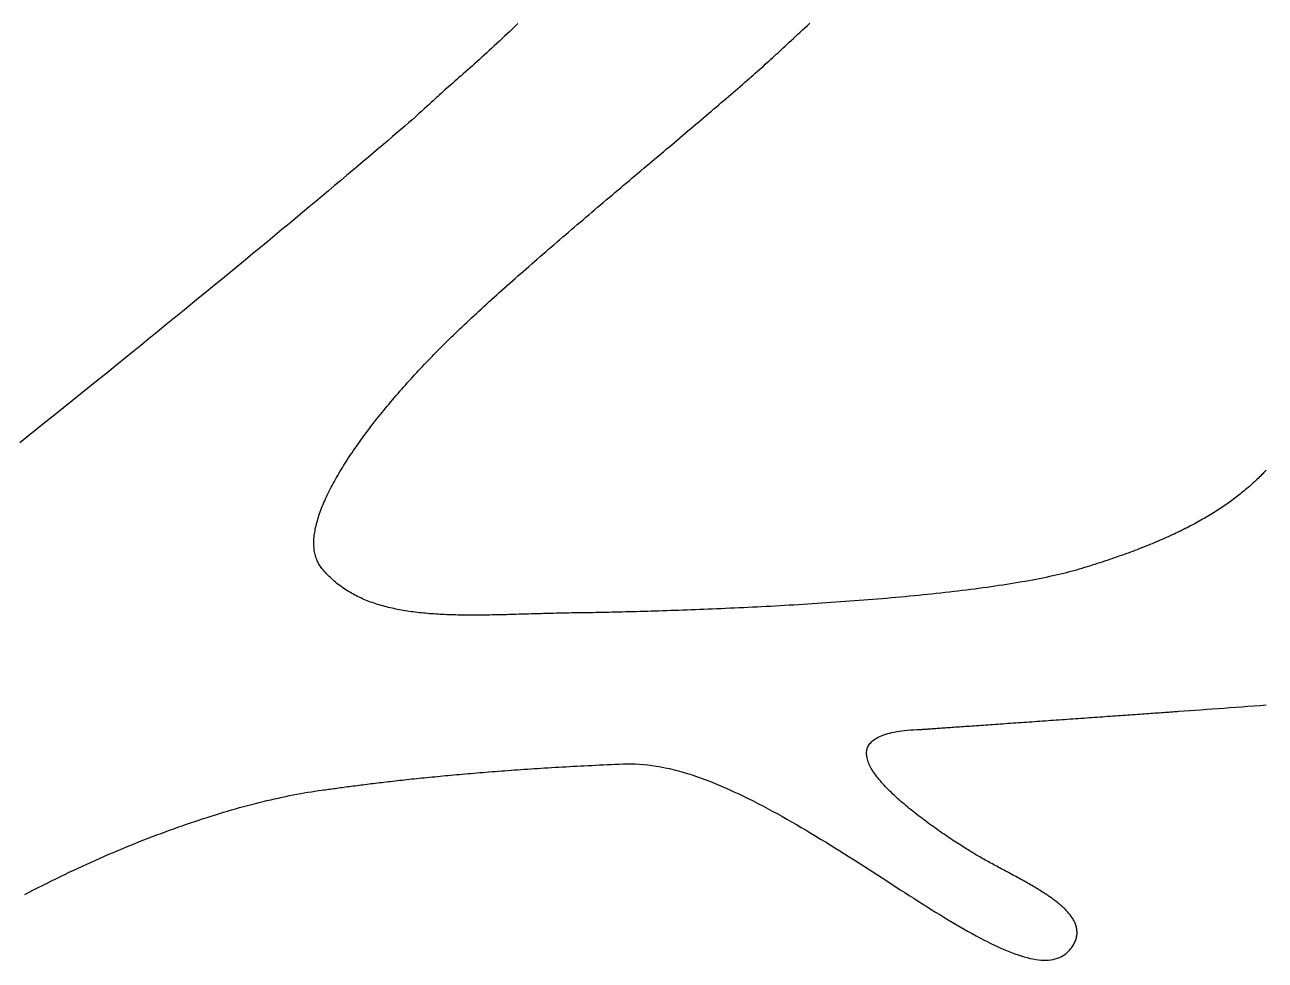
# Model space of a CAD drawing. Extents: x -220 to 640, y 0 to 300.
# Drawn here: x -108.61 to -64.38, y 174.54 to 207.89 of the extents above; entities that cross this region are included whole.
import ezdxf

# ---------------------------------------------------------------- set-up
doc = ezdxf.new("R2010")
doc.units = 0
doc.layers.get('0').update_dxf_attribs({"linetype": 'CONTINUOUS'})

msp = doc.modelspace()

# ---------------------------------------------------------------- linework, layer by layer
for points in [[(-91.036, 207.935, 0), (-91.131, 207.842, 0), (-91.225, 207.75, 0), (-91.319, 207.66, 0), (-91.413, 207.571, 0), (-91.506, 207.482, 0), (-91.598, 207.395, 0), (-91.69, 207.309, 0), (-91.781, 207.224, 0), (-91.872, 207.14, 0), (-91.962, 207.057, 0), (-92.052, 206.975, 0), (-92.14, 206.894, 0), (-92.228, 206.815, 0), (-92.315, 206.736, 0), (-92.401, 206.658, 0), (-92.487, 206.582, 0), (-92.571, 206.507, 0), (-92.654, 206.433, 0), (-92.736, 206.36, 0), (-92.818, 206.288, 0), (-92.898, 206.217, 0), (-92.977, 206.147, 0), (-93.055, 206.078, 0), (-93.131, 206.011, 0), (-93.206, 205.944, 0), (-93.28, 205.879, 0), (-93.353, 205.815, 0), (-93.424, 205.752, 0), (-93.494, 205.69, 0), (-93.563, 205.629, 0), (-93.629, 205.569, 0), (-93.695, 205.511, 0), (-93.759, 205.453, 0), (-93.821, 205.397, 0), (-93.882, 205.342, 0), (-93.94, 205.288, 0), (-93.998, 205.235, 0), (-94.053, 205.184, 0)], [(-81.632, 207.01, 0), (-81.565, 207.072, 0), (-81.496, 207.136, 0), (-81.425, 207.202, 0), (-81.353, 207.269, 0), (-81.278, 207.338, 0), (-81.202, 207.409, 0), (-81.124, 207.481, 0), (-81.044, 207.555, 0), (-80.962, 207.631, 0), (-80.879, 207.708, 0), (-80.794, 207.787, 0), (-80.707, 207.867, 0), (-80.618, 207.948, 0)], [(-93.26, 196.895, 0), (-93.18, 196.972, 0), (-93.098, 197.049, 0), (-93.016, 197.127, 0), (-92.933, 197.205, 0), (-92.849, 197.284, 0), (-92.765, 197.363, 0), (-92.679, 197.443, 0), (-92.593, 197.523, 0), (-92.506, 197.603, 0), (-92.418, 197.684, 0), (-92.33, 197.765, 0), (-92.241, 197.847, 0), (-92.151, 197.929, 0), (-92.061, 198.011, 0), (-91.97, 198.094, 0), (-91.878, 198.177, 0), (-91.786, 198.26, 0), (-91.693, 198.343, 0), (-91.599, 198.427, 0), (-91.505, 198.512, 0), (-91.41, 198.596, 0), (-91.315, 198.681, 0), (-91.22, 198.766, 0), (-91.124, 198.851, 0), (-91.027, 198.937, 0), (-90.93, 199.022, 0), (-90.832, 199.108, 0), (-90.734, 199.194, 0), (-90.636, 199.281, 0), (-90.537, 199.367, 0), (-90.438, 199.454, 0), (-90.338, 199.541, 0), (-90.238, 199.628, 0), (-90.138, 199.715, 0), (-90.037, 199.802, 0), (-89.936, 199.89, 0), (-89.835, 199.977, 0), (-89.733, 200.065, 0), (-89.632, 200.153, 0), (-89.53, 200.241, 0), (-89.427, 200.328, 0), (-89.325, 200.416, 0), (-89.222, 200.504, 0), (-89.12, 200.592, 0), (-89.017, 200.681, 0), (-88.914, 200.769, 0), (-88.811, 200.857, 0), (-88.707, 200.945, 0), (-88.604, 201.033, 0), (-88.501, 201.121, 0), (-88.397, 201.209, 0), (-88.293, 201.297, 0), (-88.19, 201.385, 0), (-88.087, 201.473, 0), (-87.983, 201.561, 0), (-87.879, 201.649, 0), (-87.776, 201.736, 0), (-87.672, 201.824, 0), (-87.569, 201.911, 0), (-87.466, 201.998, 0), (-87.363, 202.086, 0), (-87.26, 202.173, 0), (-87.157, 202.259, 0), (-87.054, 202.346, 0), (-86.952, 202.433, 0), (-86.85, 202.519, 0), (-86.747, 202.605, 0), (-86.645, 202.691, 0), (-86.544, 202.777, 0), (-86.442, 202.862, 0), (-86.341, 202.947, 0), (-86.241, 203.032, 0), (-86.14, 203.117, 0), (-86.04, 203.201, 0), (-85.94, 203.285, 0), (-85.841, 203.369, 0), (-85.742, 203.453, 0), (-85.643, 203.536, 0), (-85.544, 203.619, 0), (-85.447, 203.701, 0), (-85.349, 203.784, 0), (-85.252, 203.865, 0), (-85.156, 203.947, 0), (-85.06, 204.028, 0), (-84.964, 204.109, 0), (-84.869, 204.189, 0), (-84.775, 204.269, 0), (-84.681, 204.348, 0), (-84.588, 204.427, 0), (-84.495, 204.506, 0), (-84.403, 204.584, 0), (-84.311, 204.662, 0), (-84.221, 204.739, 0), (-84.13, 204.816, 0), (-84.041, 204.892, 0), (-83.952, 204.968, 0), (-83.864, 205.043, 0), (-83.777, 205.118, 0), (-83.69, 205.192, 0), (-83.604, 205.266, 0), (-83.519, 205.339, 0), (-83.435, 205.411, 0), (-83.351, 205.483, 0), (-83.269, 205.555, 0), (-83.187, 205.625, 0), (-83.106, 205.696, 0), (-83.025, 205.765, 0), (-82.946, 205.834, 0), (-82.868, 205.902, 0), (-82.791, 205.97, 0), (-82.714, 206.037, 0), (-82.639, 206.103, 0), (-82.564, 206.169, 0), (-82.49, 206.234, 0), (-82.418, 206.298, 0), (-82.346, 206.361, 0), (-82.276, 206.424, 0), (-82.207, 206.486, 0), (-82.138, 206.547, 0), (-82.071, 206.608, 0), (-82.005, 206.668, 0), (-81.94, 206.727, 0), (-81.876, 206.785, 0), (-81.813, 206.842, 0), (-81.751, 206.899, 0), (-81.691, 206.955, 0), (-81.632, 207.01, 0)], [(-94.053, 205.184, 0), (-94.121, 205.121, 0), (-94.196, 205.051, 0), (-94.279, 204.976, 0), (-94.37, 204.894, 0), (-94.468, 204.807, 0), (-94.573, 204.713, 0), (-94.686, 204.614, 0), (-94.805, 204.51, 0), (-94.931, 204.399, 0), (-95.064, 204.284, 0), (-95.204, 204.163, 0), (-95.35, 204.037, 0), (-95.503, 203.906, 0), (-95.661, 203.77, 0), (-95.826, 203.629, 0), (-95.997, 203.483, 0), (-96.173, 203.333, 0), (-96.356, 203.178, 0), (-96.544, 203.018, 0), (-96.737, 202.855, 0), (-96.936, 202.687, 0), (-97.14, 202.515, 0), (-97.349, 202.339, 0), (-97.564, 202.159, 0), (-97.783, 201.975, 0), (-98.007, 201.788, 0), (-98.235, 201.597, 0), (-98.468, 201.402, 0), (-98.705, 201.204, 0), (-98.947, 201.003, 0), (-99.192, 200.799, 0), (-99.442, 200.592, 0), (-99.695, 200.382, 0), (-99.953, 200.169, 0), (-100.214, 199.953, 0), (-100.478, 199.734, 0), (-100.746, 199.513, 0), (-101.017, 199.29, 0), (-101.291, 199.065, 0), (-101.568, 198.837, 0), (-101.848, 198.607, 0), (-102.131, 198.375, 0), (-102.416, 198.141, 0), (-102.704, 197.906, 0), (-102.994, 197.669, 0), (-103.287, 197.43, 0), (-103.581, 197.19, 0), (-103.878, 196.948, 0), (-104.177, 196.706, 0), (-104.477, 196.462, 0), (-104.779, 196.217, 0), (-105.082, 195.971, 0), (-105.387, 195.725, 0), (-105.693, 195.478, 0), (-106, 195.23, 0), (-106.308, 194.982, 0), (-106.617, 194.733, 0), (-106.927, 194.484, 0), (-107.238, 194.235, 0), (-107.549, 193.986, 0), (-107.86, 193.737, 0), (-108.172, 193.488, 0), (-108.483, 193.239, 0), (-108.795, 192.991, 0)], [(-98.017, 188.51, 0), (-98.046, 188.547, 0), (-98.073, 188.585, 0), (-98.099, 188.624, 0), (-98.123, 188.663, 0), (-98.146, 188.704, 0), (-98.167, 188.745, 0), (-98.187, 188.787, 0), (-98.205, 188.83, 0), (-98.221, 188.874, 0), (-98.236, 188.919, 0), (-98.25, 188.964, 0), (-98.262, 189.011, 0), (-98.272, 189.058, 0), (-98.281, 189.106, 0), (-98.289, 189.155, 0), (-98.296, 189.204, 0), (-98.3, 189.254, 0), (-98.304, 189.305, 0), (-98.306, 189.357, 0), (-98.307, 189.41, 0), (-98.306, 189.463, 0), (-98.304, 189.517, 0), (-98.301, 189.571, 0), (-98.296, 189.626, 0), (-98.29, 189.682, 0), (-98.283, 189.739, 0), (-98.275, 189.796, 0), (-98.265, 189.854, 0), (-98.254, 189.912, 0), (-98.242, 189.971, 0), (-98.228, 190.031, 0), (-98.214, 190.091, 0), (-98.198, 190.152, 0), (-98.181, 190.213, 0), (-98.163, 190.275, 0), (-98.144, 190.338, 0), (-98.123, 190.401, 0), (-98.102, 190.465, 0), (-98.079, 190.529, 0), (-98.055, 190.593, 0), (-98.03, 190.658, 0), (-98.004, 190.724, 0), (-97.977, 190.79, 0), (-97.949, 190.856, 0), (-97.92, 190.923, 0), (-97.89, 190.991, 0), (-97.858, 191.058, 0), (-97.826, 191.127, 0), (-97.793, 191.195, 0), (-97.759, 191.264, 0), (-97.724, 191.334, 0), (-97.688, 191.403, 0), (-97.651, 191.473, 0), (-97.613, 191.544, 0), (-97.574, 191.615, 0), (-97.535, 191.686, 0), (-97.494, 191.757, 0), (-97.453, 191.829, 0), (-97.41, 191.901, 0), (-97.367, 191.974, 0), (-97.323, 192.046, 0), (-97.278, 192.119, 0), (-97.233, 192.192, 0), (-97.187, 192.265, 0), (-97.14, 192.339, 0), (-97.092, 192.413, 0), (-97.043, 192.487, 0), (-96.994, 192.561, 0), (-96.944, 192.636, 0), (-96.893, 192.71, 0), (-96.841, 192.785, 0), (-96.789, 192.86, 0), (-96.737, 192.935, 0), (-96.683, 193.01, 0), (-96.629, 193.085, 0), (-96.574, 193.161, 0), (-96.519, 193.236, 0), (-96.463, 193.312, 0), (-96.406, 193.387, 0), (-96.349, 193.463, 0), (-96.292, 193.539, 0), (-96.233, 193.615, 0), (-96.175, 193.691, 0), (-96.115, 193.767, 0), (-96.055, 193.842, 0), (-95.995, 193.918, 0), (-95.934, 193.994, 0), (-95.873, 194.07, 0), (-95.812, 194.146, 0), (-95.749, 194.222, 0), (-95.687, 194.297, 0), (-95.624, 194.373, 0), (-95.561, 194.449, 0), (-95.497, 194.524, 0), (-95.433, 194.6, 0), (-95.368, 194.675, 0), (-95.303, 194.75, 0), (-95.238, 194.825, 0), (-95.172, 194.9, 0), (-95.107, 194.975, 0), (-95.04, 195.049, 0), (-94.974, 195.124, 0), (-94.907, 195.198, 0), (-94.841, 195.272, 0), (-94.773, 195.346, 0), (-94.706, 195.419, 0), (-94.638, 195.493, 0), (-94.57, 195.566, 0), (-94.502, 195.639, 0), (-94.434, 195.711, 0), (-94.366, 195.784, 0), (-94.297, 195.856, 0), (-94.229, 195.927, 0), (-94.16, 195.999, 0), (-94.091, 196.07, 0), (-94.022, 196.141, 0), (-93.953, 196.211, 0), (-93.884, 196.281, 0), (-93.814, 196.351, 0), (-93.745, 196.421, 0), (-93.676, 196.49, 0), (-93.606, 196.558, 0), (-93.537, 196.626, 0), (-93.468, 196.694, 0), (-93.399, 196.762, 0), (-93.329, 196.829, 0), (-93.26, 196.895, 0)], [(-64.347, 192.014, 0), (-64.387, 191.971, 0), (-64.427, 191.929, 0), (-64.468, 191.887, 0), (-64.509, 191.845, 0), (-64.55, 191.803, 0), (-64.592, 191.762, 0), (-64.634, 191.72, 0), (-64.677, 191.679, 0), (-64.72, 191.638, 0), (-64.763, 191.598, 0), (-64.807, 191.557, 0), (-64.851, 191.517, 0), (-64.895, 191.477, 0), (-64.941, 191.437, 0), (-64.986, 191.397, 0), (-65.031, 191.358, 0), (-65.078, 191.319, 0), (-65.124, 191.28, 0), (-65.171, 191.241, 0), (-65.219, 191.202, 0), (-65.266, 191.164, 0), (-65.315, 191.126, 0), (-65.363, 191.088, 0), (-65.412, 191.05, 0), (-65.462, 191.012, 0), (-65.512, 190.975, 0), (-65.563, 190.938, 0), (-65.613, 190.9, 0), (-65.665, 190.863, 0), (-65.717, 190.827, 0), (-65.769, 190.79, 0), (-65.822, 190.754, 0), (-65.875, 190.718, 0), (-65.928, 190.682, 0), (-65.982, 190.646, 0), (-66.037, 190.61, 0), (-66.092, 190.574, 0), (-66.147, 190.539, 0), (-66.204, 190.504, 0), (-66.26, 190.469, 0), (-66.317, 190.434, 0), (-66.374, 190.399, 0), (-66.432, 190.365, 0), (-66.491, 190.33, 0), (-66.55, 190.296, 0), (-66.609, 190.262, 0), (-66.669, 190.228, 0), (-66.729, 190.194, 0), (-66.79, 190.16, 0), (-66.852, 190.127, 0), (-66.914, 190.093, 0), (-66.976, 190.06, 0), (-67.039, 190.027, 0), (-67.103, 189.994, 0), (-67.167, 189.961, 0), (-67.231, 189.929, 0), (-67.296, 189.896, 0), (-67.362, 189.864, 0), (-67.428, 189.831, 0), (-67.495, 189.799, 0), (-67.562, 189.767, 0), (-67.63, 189.735, 0), (-67.698, 189.703, 0), (-67.767, 189.672, 0), (-67.837, 189.64, 0), (-67.907, 189.609, 0), (-67.977, 189.577, 0), (-68.048, 189.546, 0), (-68.12, 189.515, 0), (-68.192, 189.484, 0), (-68.265, 189.453, 0), (-68.339, 189.422, 0), (-68.413, 189.392, 0), (-68.487, 189.361, 0), (-68.562, 189.33, 0), (-68.638, 189.3, 0), (-68.715, 189.27, 0), (-68.791, 189.24, 0), (-68.869, 189.209, 0), (-68.947, 189.179, 0), (-69.026, 189.15, 0), (-69.105, 189.12, 0), (-69.185, 189.09, 0), (-69.266, 189.06, 0), (-69.347, 189.031, 0), (-69.429, 189.001, 0), (-69.511, 188.972, 0), (-69.594, 188.942, 0), (-69.678, 188.913, 0), (-69.762, 188.884, 0), (-69.847, 188.855, 0), (-69.933, 188.826, 0), (-70.019, 188.797, 0), (-70.106, 188.768, 0), (-70.193, 188.739, 0), (-70.281, 188.71, 0), (-70.37, 188.681, 0), (-70.46, 188.653, 0), (-70.55, 188.624, 0), (-70.64, 188.596, 0), (-70.732, 188.567, 0), (-70.824, 188.539, 0), (-70.917, 188.51, 0)], [(-88.936, 186.925, 0), (-89.027, 186.923, 0), (-89.119, 186.922, 0), (-89.211, 186.92, 0), (-89.302, 186.919, 0), (-89.393, 186.917, 0), (-89.484, 186.915, 0), (-89.575, 186.913, 0), (-89.666, 186.911, 0), (-89.756, 186.909, 0), (-89.846, 186.907, 0), (-89.936, 186.904, 0), (-90.026, 186.902, 0), (-90.116, 186.899, 0), (-90.205, 186.897, 0), (-90.294, 186.894, 0), (-90.383, 186.892, 0), (-90.472, 186.889, 0), (-90.561, 186.887, 0), (-90.649, 186.884, 0), (-90.737, 186.882, 0), (-90.825, 186.879, 0), (-90.912, 186.876, 0), (-91, 186.874, 0), (-91.087, 186.871, 0), (-91.174, 186.869, 0), (-91.26, 186.867, 0), (-91.347, 186.864, 0), (-91.433, 186.862, 0), (-91.519, 186.86, 0), (-91.604, 186.858, 0), (-91.689, 186.856, 0), (-91.774, 186.854, 0), (-91.859, 186.853, 0), (-91.944, 186.851, 0), (-92.028, 186.85, 0), (-92.112, 186.848, 0), (-92.195, 186.847, 0), (-92.278, 186.846, 0), (-92.361, 186.846, 0), (-92.444, 186.845, 0), (-92.526, 186.845, 0), (-92.608, 186.845, 0), (-92.69, 186.845, 0), (-92.771, 186.845, 0), (-92.852, 186.845, 0), (-92.933, 186.846, 0), (-93.013, 186.847, 0), (-93.093, 186.848, 0), (-93.173, 186.85, 0), (-93.252, 186.851, 0), (-93.331, 186.854, 0), (-93.41, 186.856, 0), (-93.488, 186.858, 0), (-93.566, 186.861, 0), (-93.644, 186.865, 0), (-93.721, 186.868, 0), (-93.797, 186.872, 0), (-93.874, 186.876, 0), (-93.95, 186.881, 0), (-94.025, 186.886, 0), (-94.101, 186.891, 0), (-94.176, 186.897, 0), (-94.25, 186.903, 0), (-94.324, 186.91, 0), (-94.398, 186.917, 0), (-94.471, 186.924, 0), (-94.544, 186.932, 0), (-94.616, 186.94, 0), (-94.688, 186.949, 0), (-94.76, 186.958, 0), (-94.831, 186.967, 0), (-94.902, 186.977, 0), (-94.972, 186.988, 0), (-95.042, 186.999, 0), (-95.111, 187.01, 0), (-95.18, 187.022, 0), (-95.249, 187.035, 0), (-95.317, 187.048, 0), (-95.384, 187.062, 0), (-95.452, 187.076, 0), (-95.518, 187.09, 0), (-95.584, 187.105, 0), (-95.65, 187.121, 0), (-95.715, 187.138, 0), (-95.78, 187.155, 0), (-95.844, 187.172, 0), (-95.908, 187.19, 0), (-95.972, 187.209, 0), (-96.034, 187.228, 0), (-96.097, 187.248, 0), (-96.159, 187.269, 0), (-96.22, 187.29, 0), (-96.281, 187.312, 0), (-96.341, 187.335, 0), (-96.401, 187.358, 0), (-96.46, 187.382, 0), (-96.519, 187.406, 0), (-96.577, 187.432, 0), (-96.635, 187.458, 0), (-96.692, 187.485, 0), (-96.748, 187.512, 0), (-96.804, 187.54, 0), (-96.86, 187.569, 0), (-96.915, 187.599, 0), (-96.969, 187.629, 0), (-97.023, 187.661, 0), (-97.076, 187.693, 0), (-97.129, 187.725, 0), (-97.181, 187.759, 0), (-97.233, 187.793, 0), (-97.284, 187.829, 0), (-97.334, 187.865, 0), (-97.384, 187.902, 0), (-97.433, 187.939, 0), (-97.481, 187.978, 0), (-97.529, 188.017, 0), (-97.577, 188.058, 0), (-97.624, 188.099, 0), (-97.67, 188.141, 0), (-97.716, 188.184, 0), (-97.76, 188.228, 0), (-97.805, 188.272, 0), (-97.849, 188.318, 0), (-97.892, 188.365, 0), (-97.934, 188.412, 0), (-97.976, 188.461, 0), (-98.017, 188.51, 0)], [(-70.917, 188.51, 0), (-71.011, 188.482, 0), (-71.107, 188.454, 0), (-71.206, 188.427, 0), (-71.307, 188.399, 0), (-71.41, 188.372, 0), (-71.516, 188.346, 0), (-71.623, 188.319, 0), (-71.732, 188.293, 0), (-71.844, 188.268, 0), (-71.957, 188.242, 0), (-72.073, 188.217, 0), (-72.19, 188.192, 0), (-72.309, 188.168, 0), (-72.431, 188.144, 0), (-72.553, 188.12, 0), (-72.678, 188.096, 0), (-72.805, 188.073, 0), (-72.933, 188.05, 0), (-73.062, 188.027, 0), (-73.194, 188.005, 0), (-73.327, 187.983, 0), (-73.461, 187.961, 0), (-73.597, 187.939, 0), (-73.735, 187.918, 0), (-73.874, 187.897, 0), (-74.014, 187.876, 0), (-74.156, 187.856, 0), (-74.299, 187.836, 0), (-74.444, 187.816, 0), (-74.589, 187.796, 0), (-74.736, 187.777, 0), (-74.884, 187.758, 0), (-75.033, 187.739, 0), (-75.184, 187.72, 0), (-75.335, 187.702, 0), (-75.487, 187.684, 0), (-75.641, 187.666, 0), (-75.795, 187.649, 0), (-75.951, 187.632, 0), (-76.107, 187.615, 0), (-76.264, 187.598, 0), (-76.422, 187.581, 0), (-76.58, 187.565, 0), (-76.74, 187.549, 0), (-76.9, 187.533, 0), (-77.061, 187.518, 0), (-77.222, 187.503, 0), (-77.384, 187.488, 0), (-77.547, 187.473, 0), (-77.71, 187.458, 0), (-77.873, 187.444, 0), (-78.037, 187.43, 0), (-78.202, 187.416, 0), (-78.367, 187.403, 0), (-78.532, 187.389, 0), (-78.697, 187.376, 0), (-78.863, 187.363, 0), (-79.029, 187.351, 0), (-79.195, 187.338, 0), (-79.361, 187.326, 0), (-79.528, 187.314, 0), (-79.694, 187.302, 0), (-79.861, 187.291, 0), (-80.027, 187.279, 0), (-80.194, 187.268, 0), (-80.36, 187.257, 0), (-80.527, 187.247, 0), (-80.693, 187.236, 0), (-80.859, 187.226, 0), (-81.025, 187.216, 0), (-81.191, 187.206, 0), (-81.356, 187.196, 0), (-81.521, 187.187, 0), (-81.686, 187.177, 0), (-81.85, 187.168, 0), (-82.013, 187.159, 0), (-82.177, 187.151, 0), (-82.34, 187.142, 0), (-82.502, 187.134, 0), (-82.664, 187.126, 0), (-82.825, 187.118, 0), (-82.985, 187.11, 0), (-83.145, 187.102, 0), (-83.304, 187.095, 0), (-83.462, 187.088, 0), (-83.62, 187.081, 0), (-83.776, 187.074, 0), (-83.932, 187.067, 0), (-84.087, 187.061, 0), (-84.241, 187.054, 0), (-84.394, 187.048, 0), (-84.546, 187.042, 0), (-84.697, 187.036, 0), (-84.847, 187.031, 0), (-84.995, 187.025, 0), (-85.143, 187.02, 0), (-85.289, 187.014, 0), (-85.434, 187.009, 0), (-85.578, 187.005, 0), (-85.72, 187, 0), (-85.861, 186.995, 0), (-86.001, 186.991, 0), (-86.139, 186.987, 0), (-86.276, 186.982, 0), (-86.411, 186.978, 0), (-86.545, 186.975, 0), (-86.677, 186.971, 0), (-86.808, 186.967, 0), (-86.937, 186.964, 0), (-87.064, 186.961, 0), (-87.19, 186.958, 0), (-87.314, 186.955, 0), (-87.436, 186.952, 0), (-87.556, 186.949, 0), (-87.674, 186.946, 0), (-87.791, 186.944, 0), (-87.905, 186.942, 0), (-88.018, 186.939, 0), (-88.128, 186.937, 0), (-88.237, 186.935, 0), (-88.343, 186.933, 0), (-88.447, 186.932, 0), (-88.549, 186.93, 0), (-88.649, 186.928, 0), (-88.747, 186.927, 0), (-88.842, 186.926, 0), (-88.936, 186.925, 0)], [(-67.457, 183.417, 0), (-67.264, 183.431, 0), (-67.069, 183.445, 0), (-66.871, 183.459, 0), (-66.671, 183.473, 0), (-66.469, 183.488, 0), (-66.265, 183.503, 0), (-66.059, 183.518, 0), (-65.851, 183.533, 0), (-65.641, 183.549, 0), (-65.429, 183.564, 0), (-65.215, 183.58, 0), (-64.999, 183.596, 0), (-64.782, 183.612, 0), (-64.562, 183.629, 0), (-64.342, 183.645, 0)], [(-76.683, 182.768, 0), (-76.681, 182.768, 0), (-76.678, 182.769, 0), (-76.671, 182.769, 0), (-76.662, 182.77, 0), (-76.651, 182.77, 0), (-76.638, 182.771, 0), (-76.622, 182.772, 0), (-76.603, 182.774, 0), (-76.583, 182.775, 0), (-76.56, 182.777, 0), (-76.535, 182.779, 0), (-76.508, 182.78, 0), (-76.478, 182.783, 0), (-76.447, 182.785, 0), (-76.413, 182.787, 0), (-76.377, 182.79, 0), (-76.339, 182.792, 0), (-76.3, 182.795, 0), (-76.258, 182.798, 0), (-76.214, 182.801, 0), (-76.169, 182.804, 0), (-76.121, 182.808, 0), (-76.072, 182.811, 0), (-76.021, 182.815, 0), (-75.968, 182.818, 0), (-75.914, 182.822, 0), (-75.858, 182.826, 0), (-75.8, 182.83, 0), (-75.74, 182.834, 0), (-75.679, 182.839, 0), (-75.617, 182.843, 0), (-75.552, 182.847, 0), (-75.487, 182.852, 0), (-75.42, 182.857, 0), (-75.351, 182.862, 0), (-75.281, 182.866, 0), (-75.21, 182.871, 0), (-75.138, 182.877, 0), (-75.064, 182.882, 0), (-74.989, 182.887, 0), (-74.912, 182.892, 0), (-74.835, 182.898, 0), (-74.756, 182.903, 0), (-74.676, 182.909, 0), (-74.595, 182.915, 0), (-74.513, 182.92, 0), (-74.43, 182.926, 0), (-74.346, 182.932, 0), (-74.261, 182.938, 0), (-74.175, 182.944, 0), (-74.089, 182.95, 0), (-74.001, 182.956, 0), (-73.913, 182.962, 0), (-73.823, 182.969, 0), (-73.734, 182.975, 0), (-73.643, 182.981, 0), (-73.552, 182.988, 0), (-73.46, 182.994, 0), (-73.367, 183.001, 0), (-73.274, 183.007, 0), (-73.18, 183.014, 0), (-73.086, 183.021, 0), (-72.991, 183.027, 0), (-72.896, 183.034, 0), (-72.8, 183.041, 0), (-72.704, 183.047, 0), (-72.608, 183.054, 0), (-72.511, 183.061, 0), (-72.414, 183.068, 0), (-72.317, 183.075, 0), (-72.219, 183.081, 0), (-72.122, 183.088, 0), (-72.024, 183.095, 0), (-71.926, 183.102, 0), (-71.828, 183.109, 0), (-71.73, 183.116, 0), (-71.632, 183.123, 0), (-71.534, 183.129, 0), (-71.436, 183.136, 0), (-71.339, 183.143, 0), (-71.241, 183.15, 0), (-71.143, 183.157, 0), (-71.046, 183.164, 0), (-70.949, 183.171, 0), (-70.852, 183.177, 0), (-70.755, 183.184, 0), (-70.659, 183.191, 0), (-70.563, 183.198, 0), (-70.467, 183.205, 0), (-70.372, 183.211, 0), (-70.278, 183.218, 0), (-70.183, 183.224, 0), (-70.09, 183.231, 0), (-69.997, 183.238, 0), (-69.904, 183.244, 0), (-69.812, 183.251, 0), (-69.721, 183.257, 0), (-69.631, 183.263, 0), (-69.541, 183.27, 0), (-69.452, 183.276, 0), (-69.364, 183.282, 0), (-69.276, 183.288, 0), (-69.189, 183.294, 0), (-69.104, 183.301, 0), (-69.019, 183.306, 0), (-68.935, 183.312, 0), (-68.853, 183.318, 0), (-68.771, 183.324, 0), (-68.69, 183.33, 0), (-68.61, 183.335, 0), (-68.532, 183.341, 0), (-68.455, 183.346, 0), (-68.378, 183.352, 0), (-68.303, 183.357, 0), (-68.23, 183.362, 0), (-68.158, 183.367, 0), (-68.087, 183.372, 0), (-68.017, 183.377, 0), (-67.949, 183.382, 0), (-67.882, 183.387, 0), (-67.817, 183.391, 0), (-67.753, 183.396, 0), (-67.69, 183.4, 0), (-67.629, 183.405, 0), (-67.57, 183.409, 0), (-67.513, 183.413, 0), (-67.457, 183.417, 0)], [(-71.349, 174.912, 0), (-71.319, 174.949, 0), (-71.291, 174.985, 0), (-71.265, 175.022, 0), (-71.24, 175.058, 0), (-71.218, 175.094, 0), (-71.198, 175.131, 0), (-71.179, 175.167, 0), (-71.162, 175.202, 0), (-71.147, 175.238, 0), (-71.134, 175.274, 0), (-71.123, 175.309, 0), (-71.113, 175.344, 0), (-71.105, 175.38, 0), (-71.098, 175.415, 0), (-71.094, 175.45, 0), (-71.09, 175.484, 0), (-71.089, 175.519, 0), (-71.089, 175.554, 0), (-71.091, 175.588, 0), (-71.094, 175.622, 0), (-71.099, 175.656, 0), (-71.105, 175.691, 0), (-71.112, 175.725, 0), (-71.121, 175.758, 0), (-71.132, 175.792, 0), (-71.144, 175.826, 0), (-71.157, 175.859, 0), (-71.172, 175.893, 0), (-71.188, 175.926, 0), (-71.205, 175.959, 0), (-71.224, 175.992, 0), (-71.243, 176.025, 0), (-71.265, 176.058, 0), (-71.287, 176.09, 0), (-71.31, 176.123, 0), (-71.335, 176.156, 0), (-71.361, 176.188, 0), (-71.388, 176.22, 0), (-71.415, 176.252, 0), (-71.445, 176.284, 0), (-71.475, 176.316, 0), (-71.506, 176.348, 0), (-71.538, 176.38, 0), (-71.571, 176.412, 0), (-71.605, 176.443, 0), (-71.64, 176.475, 0), (-71.676, 176.506, 0), (-71.713, 176.538, 0), (-71.75, 176.569, 0), (-71.789, 176.6, 0), (-71.828, 176.631, 0), (-71.868, 176.662, 0), (-71.909, 176.693, 0), (-71.95, 176.723, 0), (-71.993, 176.754, 0), (-72.036, 176.785, 0), (-72.079, 176.815, 0), (-72.124, 176.845, 0), (-72.168, 176.876, 0), (-72.214, 176.906, 0), (-72.26, 176.936, 0), (-72.307, 176.966, 0), (-72.354, 176.996, 0), (-72.402, 177.026, 0), (-72.45, 177.056, 0), (-72.499, 177.086, 0), (-72.547, 177.115, 0), (-72.597, 177.145, 0), (-72.647, 177.174, 0), (-72.697, 177.204, 0), (-72.748, 177.233, 0), (-72.799, 177.262, 0), (-72.85, 177.292, 0), (-72.901, 177.321, 0), (-72.953, 177.35, 0), (-73.005, 177.379, 0), (-73.057, 177.408, 0), (-73.11, 177.437, 0), (-73.162, 177.466, 0), (-73.215, 177.494, 0), (-73.268, 177.523, 0), (-73.321, 177.552, 0), (-73.374, 177.58, 0), (-73.426, 177.609, 0), (-73.479, 177.637, 0), (-73.532, 177.665, 0), (-73.585, 177.694, 0), (-73.638, 177.722, 0), (-73.691, 177.75, 0), (-73.744, 177.778, 0), (-73.796, 177.806, 0), (-73.849, 177.834, 0), (-73.901, 177.862, 0), (-73.953, 177.89, 0), (-74.005, 177.918, 0), (-74.057, 177.946, 0), (-74.108, 177.974, 0), (-74.159, 178.002, 0), (-74.21, 178.029, 0), (-74.26, 178.057, 0), (-74.31, 178.084, 0), (-74.36, 178.112, 0), (-74.409, 178.139, 0), (-74.458, 178.167, 0), (-74.507, 178.194, 0), (-74.555, 178.222, 0), (-74.602, 178.249, 0), (-74.649, 178.276, 0), (-74.695, 178.304, 0), (-74.741, 178.331, 0), (-74.786, 178.358, 0), (-74.831, 178.385, 0), (-74.877, 178.414, 0), (-74.925, 178.443, 0), (-74.974, 178.473, 0), (-75.024, 178.504, 0), (-75.075, 178.537, 0), (-75.128, 178.57, 0), (-75.181, 178.604, 0), (-75.236, 178.639, 0), (-75.292, 178.675, 0), (-75.349, 178.712, 0), (-75.407, 178.749, 0), (-75.466, 178.788, 0), (-75.525, 178.827, 0), (-75.585, 178.867, 0), (-75.646, 178.908, 0), (-75.708, 178.949, 0), (-75.77, 178.991, 0), (-75.833, 179.034, 0), (-75.897, 179.077, 0), (-75.96, 179.122, 0), (-76.025, 179.166, 0), (-76.089, 179.212, 0), (-76.154, 179.257, 0), (-76.219, 179.304, 0), (-76.284, 179.351, 0), (-76.349, 179.398, 0), (-76.415, 179.446, 0), (-76.48, 179.494, 0), (-76.546, 179.543, 0), (-76.611, 179.592, 0), (-76.676, 179.642, 0), (-76.741, 179.691, 0), (-76.806, 179.742, 0), (-76.87, 179.792, 0), (-76.934, 179.843, 0), (-76.998, 179.894, 0), (-77.061, 179.945, 0), (-77.124, 179.996, 0), (-77.186, 180.048, 0), (-77.248, 180.1, 0), (-77.308, 180.152, 0), (-77.369, 180.204, 0), (-77.428, 180.256, 0), (-77.486, 180.308, 0), (-77.544, 180.361, 0), (-77.601, 180.413, 0), (-77.656, 180.465, 0), (-77.711, 180.518, 0), (-77.764, 180.57, 0), (-77.817, 180.622, 0), (-77.868, 180.674, 0), (-77.918, 180.726, 0), (-77.966, 180.778, 0), (-78.013, 180.83, 0), (-78.059, 180.881, 0), (-78.103, 180.933, 0), (-78.146, 180.984, 0), (-78.187, 181.035, 0), (-78.226, 181.085, 0), (-78.264, 181.136, 0), (-78.3, 181.186, 0), (-78.334, 181.235, 0), (-78.367, 181.284, 0), (-78.397, 181.333, 0), (-78.426, 181.382, 0), (-78.452, 181.43, 0), (-78.476, 181.477, 0), (-78.499, 181.525, 0), (-78.519, 181.571, 0), (-78.537, 181.617, 0), (-78.552, 181.663, 0), (-78.565, 181.708, 0), (-78.576, 181.752, 0), (-78.585, 181.796, 0), (-78.59, 181.839, 0), (-78.594, 181.881, 0), (-78.594, 181.923, 0), (-78.592, 181.964, 0), (-78.588, 182.004, 0), (-78.58, 182.044, 0), (-78.57, 182.083, 0), (-78.557, 182.121, 0), (-78.541, 182.158, 0), (-78.522, 182.194, 0), (-78.5, 182.229, 0), (-78.474, 182.264, 0), (-78.446, 182.298, 0), (-78.415, 182.33, 0), (-78.38, 182.362, 0), (-78.342, 182.393, 0), (-78.3, 182.422, 0), (-78.255, 182.451, 0), (-78.207, 182.479, 0), (-78.155, 182.505, 0), (-78.1, 182.53, 0), (-78.041, 182.555, 0), (-77.978, 182.578, 0), (-77.911, 182.6, 0), (-77.841, 182.621, 0), (-77.767, 182.64, 0), (-77.689, 182.658, 0), (-77.607, 182.676, 0), (-77.521, 182.691, 0), (-77.431, 182.706, 0), (-77.337, 182.719, 0), (-77.239, 182.731, 0), (-77.136, 182.741, 0), (-77.029, 182.75, 0), (-76.918, 182.757, 0), (-76.803, 182.764, 0), (-76.683, 182.768, 0)], [(-98.017, 180.606, 0), (-97.961, 180.614, 0), (-97.903, 180.622, 0), (-97.846, 180.63, 0), (-97.787, 180.638, 0), (-97.728, 180.646, 0), (-97.669, 180.654, 0), (-97.609, 180.662, 0), (-97.548, 180.67, 0), (-97.486, 180.679, 0), (-97.424, 180.687, 0), (-97.361, 180.696, 0), (-97.297, 180.704, 0), (-97.233, 180.713, 0), (-97.168, 180.721, 0), (-97.103, 180.73, 0), (-97.037, 180.739, 0), (-96.97, 180.747, 0), (-96.902, 180.756, 0), (-96.834, 180.765, 0), (-96.765, 180.774, 0), (-96.695, 180.783, 0), (-96.625, 180.791, 0), (-96.554, 180.8, 0), (-96.482, 180.809, 0), (-96.41, 180.818, 0), (-96.337, 180.827, 0), (-96.263, 180.837, 0), (-96.189, 180.846, 0), (-96.113, 180.855, 0), (-96.037, 180.864, 0), (-95.961, 180.873, 0), (-95.883, 180.882, 0), (-95.805, 180.891, 0), (-95.727, 180.901, 0), (-95.647, 180.91, 0), (-95.567, 180.919, 0), (-95.486, 180.928, 0), (-95.404, 180.938, 0), (-95.322, 180.947, 0), (-95.239, 180.956, 0), (-95.155, 180.965, 0), (-95.07, 180.975, 0), (-94.985, 180.984, 0), (-94.898, 180.993, 0), (-94.812, 181.003, 0), (-94.724, 181.012, 0), (-94.636, 181.021, 0), (-94.546, 181.031, 0), (-94.457, 181.04, 0), (-94.366, 181.049, 0), (-94.274, 181.058, 0), (-94.182, 181.068, 0), (-94.089, 181.077, 0), (-93.995, 181.086, 0), (-93.901, 181.095, 0), (-93.805, 181.105, 0), (-93.709, 181.114, 0), (-93.612, 181.123, 0), (-93.515, 181.132, 0), (-93.416, 181.141, 0), (-93.317, 181.15, 0), (-93.217, 181.159, 0), (-93.116, 181.168, 0), (-93.014, 181.177, 0), (-92.912, 181.186, 0), (-92.808, 181.195, 0), (-92.704, 181.204, 0), (-92.599, 181.213, 0), (-92.494, 181.222, 0), (-92.387, 181.231, 0), (-92.28, 181.24, 0), (-92.171, 181.248, 0), (-92.062, 181.257, 0), (-91.952, 181.266, 0), (-91.842, 181.274, 0), (-91.73, 181.283, 0), (-91.618, 181.291, 0), (-91.504, 181.3, 0), (-91.391, 181.308, 0), (-91.275, 181.316, 0), (-91.16, 181.325, 0), (-91.043, 181.333, 0), (-90.926, 181.341, 0), (-90.807, 181.349, 0), (-90.688, 181.357, 0), (-90.568, 181.365, 0), (-90.447, 181.373, 0), (-90.325, 181.381, 0), (-90.203, 181.389, 0), (-90.079, 181.396, 0), (-89.955, 181.404, 0), (-89.829, 181.412, 0), (-89.703, 181.419, 0), (-89.576, 181.427, 0), (-89.448, 181.434, 0), (-89.319, 181.441, 0), (-89.189, 181.448, 0), (-89.059, 181.456, 0), (-88.927, 181.463, 0), (-88.795, 181.47, 0), (-88.661, 181.476, 0), (-88.527, 181.483, 0), (-88.392, 181.49, 0), (-88.256, 181.496, 0), (-88.119, 181.503, 0), (-87.981, 181.509, 0), (-87.842, 181.516, 0), (-87.702, 181.522, 0), (-87.561, 181.528, 0), (-87.42, 181.534, 0), (-87.277, 181.54, 0), (-87.134, 181.545, 0), (-86.989, 181.547, 0), (-86.842, 181.544, 0), (-86.694, 181.536, 0), (-86.545, 181.525, 0), (-86.394, 181.509, 0), (-86.242, 181.489, 0), (-86.088, 181.466, 0), (-85.933, 181.438, 0), (-85.778, 181.407, 0), (-85.621, 181.372, 0), (-85.462, 181.334, 0), (-85.303, 181.292, 0), (-85.143, 181.247, 0), (-84.981, 181.198, 0), (-84.819, 181.147, 0), (-84.656, 181.092, 0), (-84.492, 181.034, 0), (-84.327, 180.973, 0), (-84.161, 180.909, 0), (-83.995, 180.843, 0), (-83.828, 180.773, 0), (-83.66, 180.702, 0), (-83.492, 180.627, 0), (-83.323, 180.551, 0), (-83.154, 180.472, 0), (-82.984, 180.391, 0), (-82.814, 180.307, 0), (-82.643, 180.222, 0), (-82.472, 180.135, 0), (-82.3, 180.046, 0), (-82.129, 179.955, 0), (-81.957, 179.862, 0), (-81.785, 179.768, 0), (-81.613, 179.672, 0), (-81.441, 179.575, 0), (-81.268, 179.477, 0), (-81.096, 179.377, 0), (-80.924, 179.276, 0), (-80.751, 179.174, 0), (-80.579, 179.071, 0), (-80.407, 178.968, 0), (-80.236, 178.863, 0), (-80.064, 178.758, 0), (-79.893, 178.652, 0), (-79.722, 178.546, 0), (-79.552, 178.439, 0), (-79.382, 178.332, 0), (-79.213, 178.225, 0), (-79.043, 178.118, 0), (-78.875, 178.01, 0), (-78.707, 177.903, 0), (-78.54, 177.796, 0), (-78.373, 177.688, 0), (-78.208, 177.582, 0), (-78.043, 177.475, 0), (-77.878, 177.369, 0), (-77.715, 177.264, 0), (-77.552, 177.159, 0), (-77.391, 177.055, 0), (-77.23, 176.952, 0), (-77.071, 176.85, 0), (-76.912, 176.749, 0), (-76.755, 176.648, 0), (-76.599, 176.55, 0), (-76.444, 176.452, 0), (-76.29, 176.356, 0), (-76.137, 176.261, 0), (-75.986, 176.168, 0), (-75.836, 176.076, 0), (-75.688, 175.987, 0), (-75.541, 175.899, 0), (-75.396, 175.812, 0), (-75.252, 175.728, 0), (-75.109, 175.646, 0), (-74.969, 175.567, 0), (-74.83, 175.489, 0), (-74.692, 175.414, 0), (-74.557, 175.341, 0), (-74.423, 175.271, 0), (-74.291, 175.204, 0), (-74.161, 175.139, 0), (-74.033, 175.077, 0), (-73.907, 175.018, 0), (-73.783, 174.962, 0), (-73.661, 174.909, 0), (-73.541, 174.86, 0), (-73.423, 174.813, 0), (-73.307, 174.77, 0), (-73.194, 174.73, 0), (-73.083, 174.694, 0), (-72.974, 174.662, 0), (-72.867, 174.633, 0), (-72.763, 174.608, 0), (-72.662, 174.587, 0), (-72.562, 174.57, 0), (-72.466, 174.557, 0), (-72.372, 174.548, 0), (-72.28, 174.543, 0), (-72.192, 174.543, 0), (-72.106, 174.547, 0), (-72.022, 174.556, 0), (-71.942, 174.569, 0), (-71.864, 174.587, 0), (-71.789, 174.61, 0), (-71.717, 174.638, 0), (-71.648, 174.671, 0), (-71.582, 174.708, 0), (-71.519, 174.751, 0), (-71.459, 174.799, 0), (-71.403, 174.853, 0), (-71.349, 174.912, 0)], [(-108.617, 176.885, 0), (-108.458, 176.968, 0), (-108.299, 177.05, 0), (-108.14, 177.131, 0), (-107.981, 177.211, 0), (-107.822, 177.291, 0), (-107.663, 177.37, 0), (-107.504, 177.447, 0), (-107.346, 177.525, 0), (-107.187, 177.601, 0), (-107.029, 177.676, 0), (-106.87, 177.751, 0), (-106.712, 177.825, 0), (-106.555, 177.898, 0), (-106.397, 177.97, 0), (-106.239, 178.041, 0), (-106.082, 178.111, 0), (-105.925, 178.181, 0), (-105.768, 178.25, 0), (-105.612, 178.318, 0), (-105.455, 178.385, 0), (-105.299, 178.451, 0), (-105.143, 178.516, 0), (-104.988, 178.581, 0), (-104.833, 178.644, 0), (-104.678, 178.707, 0), (-104.524, 178.769, 0), (-104.37, 178.83, 0), (-104.216, 178.89, 0), (-104.063, 178.949, 0), (-103.91, 179.007, 0), (-103.757, 179.065, 0), (-103.605, 179.121, 0), (-103.453, 179.177, 0), (-103.302, 179.231, 0), (-103.152, 179.285, 0), (-103.001, 179.338, 0), (-102.851, 179.39, 0), (-102.702, 179.441, 0), (-102.553, 179.491, 0), (-102.405, 179.54, 0), (-102.257, 179.589, 0), (-102.11, 179.636, 0), (-101.964, 179.682, 0), (-101.818, 179.728, 0), (-101.672, 179.772, 0), (-101.528, 179.816, 0), (-101.383, 179.859, 0), (-101.24, 179.9, 0), (-101.097, 179.941, 0), (-100.955, 179.981, 0), (-100.813, 180.02, 0), (-100.672, 180.057, 0), (-100.532, 180.094, 0), (-100.392, 180.13, 0), (-100.254, 180.165, 0), (-100.116, 180.199, 0), (-99.978, 180.232, 0), (-99.842, 180.264, 0), (-99.706, 180.295, 0), (-99.571, 180.325, 0), (-99.437, 180.354, 0), (-99.303, 180.382, 0), (-99.171, 180.409, 0), (-99.039, 180.435, 0), (-98.908, 180.46, 0), (-98.778, 180.484, 0), (-98.649, 180.507, 0), (-98.521, 180.529, 0), (-98.394, 180.549, 0), (-98.267, 180.569, 0), (-98.142, 180.588, 0), (-98.017, 180.606, 0)]]:
    msp.add_polyline3d(points)

doc.saveas('drawing.dxf')
